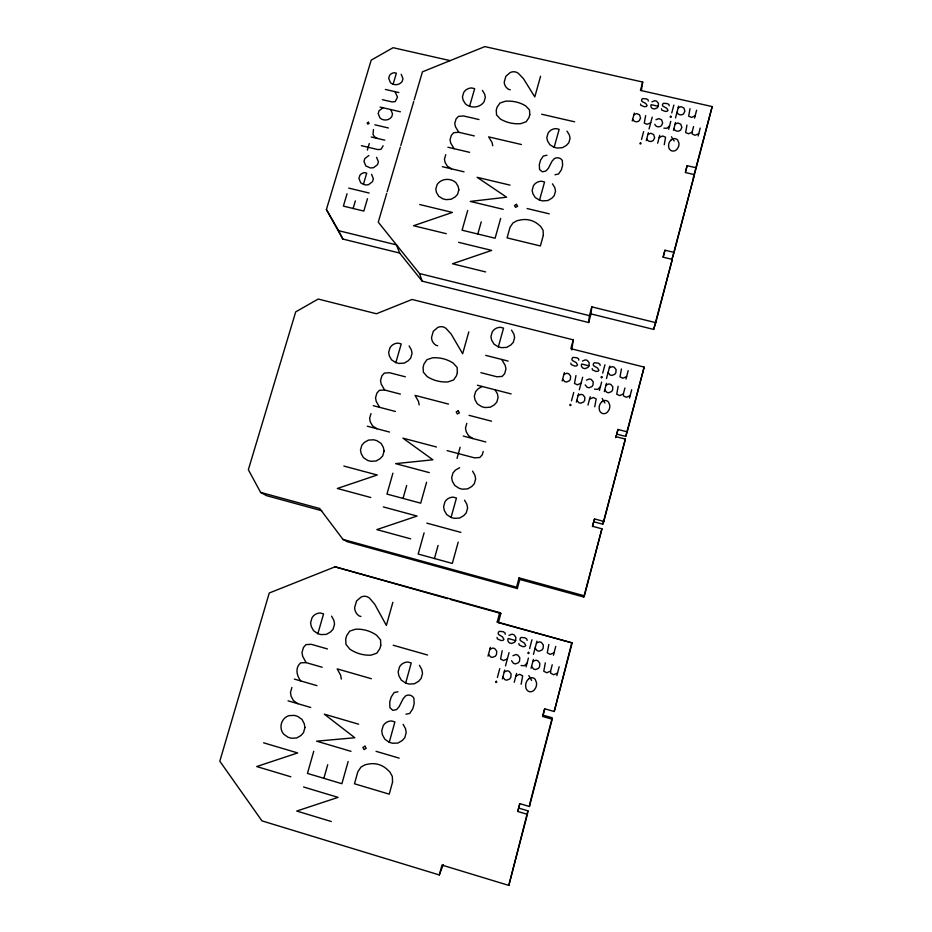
<?xml version="1.0" encoding="UTF-8"?>
<svg xmlns="http://www.w3.org/2000/svg" width="932" height="932" viewBox="0 0 932 932"><rect width="100%" height="100%" fill="white"/><g stroke="black" fill="none" stroke-linecap="round" stroke-linejoin="round"><path stroke-width="1.4" d="M552.21 719.201L542.739 716.475L544.742 708.809L554.225 711.512L572.143 642.905L498.375 622.634L500.845 613.466L499.738 612.615L335.077 566.819L269.243 593.008L219.812 761.199L261.95 820.871L439.31 874.95L441.966 865.082L508.814 885.4L527.372 814.323L517.819 811.492L519.881 803.664L529.423 806.495L552.21 719.201L552.233 717.78L542.948 715.124L544.591 708.856M321.738 510.736L266.564 495.661L260.599 492.387L248.355 469.716L295.7 311.882L318.208 299.044L376.435 313.758L412.049 299.463L573.238 339.83L571.817 349.943M450.156 60.627L393.094 47.695L371.204 60.137L326.398 209.537L338.584 230.67L396.496 244.895L399.618 253.038L422.184 281.161L588.698 322.53L589.443 315.657L591.797 306.861L655.767 322.658L672.287 259.387L663.153 257.197L664.982 250.219L674.104 252.409L694.422 174.633L685.346 172.525L687.14 165.686L696.204 167.783L712.188 106.586L640.447 90.416L642.696 82.051L484.85 46.6L422.441 71.834L414.204 99.864M588.698 322.53L591.005 313.909L591.797 306.861M529.423 806.495L529.76 804.281M527.372 814.323L527.92 810.84L518.576 808.067L519.578 804.246M641.356 90.555L642.696 82.051M542.739 716.475L542.948 715.124M508.814 885.4L527.92 810.84M517.819 811.492L518.576 808.067M556.847 675.607L559.165 666.729M629.508 398.08L631.698 389.704M698.138 135.979L700.212 128.057M529.924 803.174L551.861 719.178M571.735 643.103L554.225 711.512M601.932 528.817L584.434 595.816L519.054 577.875L519.765 579.448L583.77 597.016L601.932 528.817L592.589 526.312L594.523 518.938L603.854 521.431L625.36 439.1L616.087 436.7L617.986 429.466L627.248 431.854L644.163 367.103L570.85 348.673L573.238 339.83M592.391 526.557L593.649 521.734L602.794 524.18L625.36 439.1M617.986 429.466L616.635 434.079L625.71 436.432L644.163 367.103M591.005 313.909L653.658 329.415L672.287 259.387M693.315 177.558L712.188 106.586M548.832 644.478L547.282 652.866L550.264 654.369L554.086 652.726M621.423 368.967L619.99 376.866L622.914 378.241L626.619 376.633M690.006 108.706L688.666 116.162L691.532 117.409L695.144 115.836M545.313 662.827L543.787 671.25L546.769 672.764L550.567 671.11L552.233 664.772M618.149 386.267L616.728 394.201L619.652 395.576L623.357 393.956L624.918 387.98M686.954 125.039L685.626 132.53L688.492 133.777L692.092 132.193L693.571 126.542M553.422 655.254L555.74 646.412M625.989 379.021L628.18 370.668M694.55 118.084L696.623 110.197M615.702 437.632L616.32 435.267M529.621 648.567L531.962 639.76M602.713 373.126L604.926 364.808M671.774 112.923L673.859 105.06M521.128 684.263L522.677 675.84L519.707 674.314L515.92 675.956M594.733 406.806L596.177 398.861L593.265 397.475L589.572 399.094M664.248 144.74L665.588 137.237L662.734 135.99L659.145 137.563M526.079 666.916L528.421 658.062M599.416 390.426L601.629 382.073M668.687 129.245L670.772 121.358M533.442 654.392L536.948 641.158M606.487 378.543L609.796 366.043M675.49 117.956L678.624 106.132M531.065 668.326L533.407 659.472M604.297 391.661L606.511 383.308M673.463 130.34L675.549 122.441M505.505 665.867L509.047 652.61M579.32 389.774L582.675 377.262M649.068 128.954L652.225 117.129M502.348 678.927L504.725 670.061M576.36 402.088L578.597 393.735M646.272 140.604L648.381 132.694M515.629 640.587L508.15 638.49L507.812 639.748A3.658 3.612 72.1 0 0 509.629 642.963L511.517 643.488L514.511 642.288L515.629 640.587L515.85 637.278L513.87 634.692L511.983 634.168L508.988 635.356M588.989 365.857L581.673 364.016L581.358 365.193A3.53 3.437 -0.8 0 0 583.164 368.187L585.005 368.653L587.917 367.476L588.989 365.857L589.187 362.734L587.218 360.346L585.378 359.88L582.465 361.045M658.307 106.295L651.142 104.675L650.851 105.794A3.448 3.239 -4.4 0 0 652.633 108.578L654.427 108.986L657.27 107.832L658.307 106.295L658.458 103.359L656.524 101.134L654.73 100.726L651.899 101.868M514.231 682.306L516.584 673.428M587.976 405.07L590.212 396.694M657.643 143.213L659.751 135.303M260.599 492.387L319.711 508.523L342.976 539.395L347.31 541.737L517.318 588.558L516.561 587.183L519.054 577.875M443.248 864.64L439.31 874.95M517.318 588.558L519.765 579.448M502.185 650.676L500.601 659.041L503.56 660.555L507.358 658.912M575.953 375.561L574.485 383.448L577.386 384.811L581.079 383.215M645.655 115.638L644.28 123.082L647.123 124.317L650.722 122.756M497.373 677.506L499.75 668.652M571.491 400.842L573.728 392.488M641.507 139.509L643.628 131.61M488.007 656.151L490.372 647.344M498.375 622.634L497.21 621.982L499.738 612.615M562.159 380.943L564.396 372.625M632.222 120.915L634.342 113.063M458.195 542.121L452.323 563.429L418.177 554.051L424.107 532.836M483.184 451.519L482.287 454.781L479.794 457.507L474.505 457.857L447.092 450.622M685.591 171.29L687.14 165.686M434.452 558.524L438.075 545.441M451.053 517.458L456.447 498.014L453.208 497.14A9.46 9.39 -38.4 0 0 444.937 501.87L443.585 506.752L444.284 510.375L446.661 514.546L451.053 517.458L454.292 518.332L459.604 518.052L463.763 515.629L466.268 512.868L467.619 507.975L466.885 504.294L464.544 500.181M498.34 346.867L503.548 328.111L500.356 327.307A9.308 9.04 -13.3 0 0 492.236 331.943L490.931 336.65L491.642 340.122L494.007 344.118L498.34 346.867L501.544 347.671L506.775 347.345L510.853 344.968L513.311 342.3L514.604 337.57L513.87 334.04L511.528 330.114M389.25 742.291L394.9 721.927L391.603 720.96A9.902 9.623 -88.6 0 0 383.145 725.818L381.724 730.933L382.411 734.742L384.8 739.169L389.25 742.291L392.558 743.258L397.976 743.037L402.228 740.544L404.803 737.69L406.212 732.564L405.502 728.684L403.137 724.327M405.665 683.098L411.245 662.967L407.96 662.035A9.774 9.576 -85.9 0 0 399.548 666.858L398.15 671.902L398.838 675.665L401.226 680.034L405.665 683.098L408.95 684.041L414.332 683.797L418.573 681.327L421.124 678.496L422.522 673.428L421.8 669.607L419.447 665.308M539.523 200.147L544.568 181.973L541.41 181.227A9.192 8.738 -10.4 0 0 533.419 185.783L532.149 190.338L532.871 193.693L535.224 197.526L539.523 200.147L542.692 200.893L547.853 200.531L551.861 198.201L554.272 195.592L555.53 191.013L554.785 187.612L552.455 183.837M554.167 147.314L559.153 129.338L556.008 128.616A9.145 8.633 -9.9 0 0 548.074 133.148L546.816 137.656L547.538 140.953L549.892 144.74L554.167 147.314L557.324 148.048L562.45 147.664L566.446 145.345L568.835 142.759L570.081 138.239L569.336 134.884L567.017 131.156M457.041 458.381L460.152 447.209M466.804 423.314L465.487 428.056L466.175 431.656L468.563 435.698L472.92 438.588M663.083 257.046L664.982 250.219M348.149 761.491L341.904 783.719L307.455 773.409L313.746 751.285M392.861 602.282L386.361 625.419L374.792 604.332L370.854 599.672A7.887 7.724 -70.6 0 0 361.208 596.969L356.525 601L354.649 607.582A10.17 9.972 -71.2 0 0 359.239 616.005L360.882 616.471M426.588 482.205L420.693 503.175L386.955 494.077L392.908 473.188M468.796 331.874L462.656 353.729L451.181 334.099L447.278 329.777A7.596 7.363 -21.1 0 0 437.842 327.388L433.298 331.268L431.528 337.489A9.798 9.506 -21.2 0 0 436.083 345.318L437.69 345.737M500.67 218.391L495.102 238.219L462.074 230.204L467.689 210.457M540.595 76.214L534.793 96.893L523.4 78.591L519.555 74.583A7.409 6.943 -13 0 0 510.305 72.486L505.901 76.214L504.224 82.098A9.565 8.959 -13 0 0 508.744 89.402L510.317 89.763M323.87 778.325L327.726 764.683M403.032 498.41L406.678 485.537M477.813 234.025L481.25 221.851M291.902 687.443L290.469 692.441L291.087 696.239L293.405 700.549L297.739 703.66M370.983 413.575L369.631 418.293L370.272 421.858L372.579 425.866L376.843 428.72M445.741 154.712L444.447 159.162L445.112 162.518L447.395 166.245L451.589 168.867M317.87 633.69L323.567 613.897L320.352 612.988A9.635 9.378 -70.2 0 0 312.034 617.753L310.601 622.716L311.241 626.409L313.536 630.696L317.87 633.69L321.097 634.61L326.398 634.354L330.58 631.919L333.12 629.123L334.553 624.137L333.889 620.386L331.606 616.168M395.855 362.63L401.226 343.931L398.08 343.127A9.25 8.982 -27.3 0 0 389.995 347.741L388.644 352.436L389.308 355.896L391.591 359.88L395.855 362.63L399.001 363.433L404.173 363.119L408.251 360.754L410.709 358.086L412.049 353.379L411.362 349.85L409.101 345.935M469.577 106.341L474.668 88.645L471.58 87.946A9.017 8.47 -15.6 0 0 463.728 92.419L462.447 96.858L463.122 100.108L465.394 103.825C470.811 108.695 479.91 107.937 484.058 101.821L485.327 97.371L484.628 94.062L482.38 90.416M386.71 193.402L378.252 222.165L419.505 273.554L422.184 281.161M387.199 191.712L400.282 147.221M400.772 145.555L413.715 101.518M367.476 198.691L363.818 211.075L343.372 206.112L347.053 193.751M383.134 145.776L381.048 149.306L377.856 149.574L361.395 145.672M696.204 167.783L671.646 260.552L674.104 252.409M367.348 150.087L369.293 143.528M373.464 129.49L373.033 134.383L374.443 136.713L377.041 138.344M353.123 208.477L355.383 200.869M363.352 184.501L366.719 173.154L364.773 172.688A5.72 5.417 -23.6 0 0 359.775 175.531L358.925 178.385L360.731 182.87L365.286 184.967L368.478 184.734L372.52 181.647L373.359 178.793L371.565 174.307M393.083 84.299L396.38 73.197L394.457 72.754A5.662 5.301 -20.1 0 0 389.506 75.574L388.679 78.358L390.485 82.727C393.875 85.791 399.56 85.255 402.158 81.457L402.985 78.661L401.191 74.292M593.649 521.734L594.523 518.938M653.658 329.415L655.767 322.658M625.71 436.432L627.248 431.854M602.794 524.18L603.854 521.431M583.77 597.016L584.434 595.816M527.081 663.118L524.355 665.763L521.07 665.495M600.359 386.838L597.715 389.366L594.511 389.168M669.584 125.867L667.021 128.278L663.887 128.15M563.918 374.408L566.831 373.243L568.671 373.709L570.629 376.109L570.419 379.231L569.347 380.85L566.435 382.027L564.594 381.561L562.648 379.149M586.461 380.128L589.374 378.963L591.214 379.429L593.183 381.84L592.997 384.963L591.925 386.594L589.001 387.77L587.148 387.304L585.191 384.881M609.33 367.825L612.242 366.66L614.095 367.126L616.075 369.526L615.889 372.649L614.817 374.268L611.893 375.445L610.041 374.979L608.072 372.567M578.12 395.529L581.044 394.353L582.884 394.83L584.853 397.242L584.655 400.387L583.583 402.018L580.648 403.195L578.807 402.717L576.85 400.294M606.033 385.102L608.957 383.926L610.809 384.403L612.79 386.815L612.604 389.949L611.532 391.58L608.596 392.756L606.744 392.29L604.775 389.867M630.137 395.692L626.421 397.3L623.485 395.925L623.357 393.956M489.871 649.231L492.865 648.043L494.741 648.579L496.721 651.165L496.488 654.485L495.37 656.186L492.364 657.386L490.488 656.85L488.519 654.252M512.903 655.732L515.897 654.544L517.784 655.068L519.776 657.666L519.555 660.998L518.437 662.71L515.431 663.91L513.544 663.374L511.552 660.765M536.448 643.045L539.442 641.857L541.329 642.381L543.333 644.967L543.123 648.299L542.005 650L538.999 651.2L537.112 650.676L535.108 648.066M504.212 671.96L507.218 670.772L509.105 671.308L511.097 673.918L510.864 677.249L509.746 678.974L506.74 680.174L504.853 679.638L502.861 677.016M532.906 661.371L535.923 660.182L537.811 660.706L539.814 663.316L539.593 666.648L538.486 668.372L535.469 669.572L533.582 669.036L531.578 666.415M557.511 673.067L553.678 674.721L550.696 673.195L550.567 671.11M633.888 114.741L636.719 113.599L639.538 114.834L640.587 118.049L639.247 120.717C637.185 122.605 633.632 121.941 632.677 119.226M655.942 119.762L658.784 118.62L661.615 119.867L662.675 123.094L661.336 125.762C659.274 127.661 655.697 126.973 654.742 124.259M678.181 107.821L681.024 106.679L683.855 107.914L684.927 111.129L683.599 113.809C681.525 115.696 677.96 115.02 676.993 112.306M647.938 134.394L650.781 133.241L653.612 134.499L654.66 137.738L653.32 140.417C651.247 142.316 647.682 141.617 646.726 138.903M675.106 124.131L677.948 122.989L680.791 124.236L681.863 127.463L680.523 130.142C678.449 132.041 674.873 131.354 673.918 128.639M698.72 133.707L695.109 135.28L692.231 134.033L692.092 132.193M482.24 386.477L478.104 388.807L475.646 391.557L474.318 396.321L475.029 399.84L477.394 403.906L481.751 406.702L484.966 407.54L490.232 407.226L494.333 404.838L496.803 402.123L498.119 397.347L497.385 393.77L495.043 389.774M459.674 467.713L455.503 470.066L453.022 472.85L451.671 477.708L452.37 481.296L454.746 485.444L459.127 488.321L462.365 489.183L467.654 488.892L471.802 486.481L474.306 483.731L475.646 478.873L474.912 475.215L472.571 471.138M383.04 107.751L379.033 110.791L378.194 113.611L380 118.014C383.39 121.125 389.11 120.589 391.72 116.768L392.547 113.949L390.753 109.545M368.862 155.493L364.82 158.568L363.981 161.399L365.775 165.873L370.342 167.946L373.522 167.713L377.553 164.638L378.392 161.795L376.598 157.333M546.979 155.225L543.356 156.005L540.56 160.129L539.302 164.661L539.581 169.566L542.377 171.803L545.884 171.045L548.331 168.366L552.012 161.236L554.4 158.58A5.709 5.417 -9.5 0 1 562.287 160.432L562.625 165.29L561.367 169.845L558.536 174.016L554.971 174.762M397.964 691.777L394.154 692.523L391.137 697.078L389.727 702.157L389.925 707.714L392.803 710.347L396.508 709.625L399.129 706.677L403.125 698.744L405.676 695.843A6.128 5.988 -88.7 0 1 413.913 698.219L414.169 703.73L412.76 708.833L409.707 713.458L405.944 714.157M474.295 135.909L458.812 132.297L453.721 132.67L451.333 135.326L450.051 139.765L450.715 143.097L454.094 148.689M400.399 394.108L384.578 389.995L379.382 390.31L376.901 393.094L375.549 397.778L376.19 401.331L379.592 407.331M322.204 667.254L306.057 662.605L300.733 662.838C294.931 667.522 296.586 675.758 300.78 680.954M541.643 114.228L574.613 121.812M385.382 89.437L398.884 92.559M478.978 119.541L463.519 115.952L458.428 116.384L456.051 118.993L454.758 123.455L455.445 126.729L458.812 132.297M382.341 99.666L391.988 101.903L395.168 101.623L397.51 97.184L395.017 91.662M380.139 107.075L400.411 111.793M521.419 144.518L488.636 136.876L492.049 142.468L492.748 145.765M374.862 124.806L388.399 127.975M447.896 147.233L469.6 152.335M371.239 136.981L384.788 140.173M442.281 166.665L464.02 171.814M510.014 185.119L477.126 177.313L506.624 197.2L470.264 201.429L503.21 209.327M527.093 208.535L549.239 213.836M419.703 204.539L452.393 212.426L413.552 225.73L446.312 233.699M348.743 188.101L369.154 193.029M458.614 242.332L491.677 250.405L452.509 263.779L485.63 271.923M326.398 209.537L342.836 239.046L399.618 253.038M419.505 273.554L589.443 315.657M485.712 355.383L508.126 361.068M480.9 372.683L496.919 376.784L502.185 376.412L504.655 373.662L505.971 368.921L505.214 365.414L501.719 359.449M477.405 385.242L511.12 393.91M405.35 376.808L389.553 372.73L384.345 373.091L381.887 375.817L380.524 380.547L381.188 384.031L384.578 389.995M448.525 404.08L415.055 395.389L418.491 401.389L419.167 404.907M469.029 415.334L491.548 421.194M373.266 405.676L395.424 411.466M463.262 436.048L485.817 441.966M367.336 426.215L389.529 432.064M436.467 446.999L402.88 438.133L432.879 459.791L395.622 463.635L429.279 472.617M343.85 466.058L377.239 475.005L337.349 488.473L370.796 497.513M383.308 506.915L417.07 516.06L376.854 529.597L410.674 538.847M426.821 523.132L460.886 532.382M342.976 539.395L516.561 587.183M447.558 598.635L335.077 566.819M450.366 599.416L500.845 613.466M497.21 621.982L572.143 642.905M393.199 645.247L427.59 655.021M327.447 648.94L311.323 644.327L305.987 644.618L303.448 647.472L302.003 652.47L302.644 656.198L306.057 662.605M371.39 678.729L337.198 668.885L340.669 675.327L341.333 679.078M294.326 679.078L316.95 685.649M288.046 700.829L310.705 707.458M358.622 724.199L324.313 714.157L354.812 737.748L316.624 741.173L351.003 751.332M376.05 751.32L399.164 758.135M263.593 742.804L297.681 752.939L256.708 766.547L290.854 776.787M303.576 787.004L338.071 797.373L296.737 811.05L331.291 821.511M671.436 136.783L674.162 141.012M604.915 403.008L602.165 398.477M528.817 675.537L531.601 680.407M338.584 230.67L342.836 239.046M661.44 108.776L661.743 110.058L665.18 111.421L667.126 111.281L668.023 110.279L666.66 108.194L662.792 106.12A2.155 2.015 -3.8 0 1 663.537 103.312L667.265 103.569L668.92 104.535L669.211 105.794M640.564 104.046L640.867 105.328L644.28 106.691L646.226 106.539L647.123 105.537L645.771 103.452L641.915 101.402A2.144 2.015 -5.1 0 1 642.672 98.594L646.389 98.85L648.031 99.806L648.322 101.064M592.181 368.548L592.472 369.911L595.979 371.425L597.983 371.309L598.903 370.249L597.529 368.012L593.591 365.752A2.202 2.144 0.5 0 1 594.371 362.781L598.193 363.119L599.882 364.167L600.161 365.507M570.85 363.165L571.141 364.529L574.636 366.031L576.628 365.915L577.549 364.855L576.186 362.63L572.26 360.369A2.202 2.144 -2.5 0 1 573.052 357.41L576.861 357.737L578.539 358.797L578.819 360.125M518.868 643.511L519.159 644.967L522.736 646.633L524.786 646.552L525.741 645.445L524.355 643.033L520.336 640.552A2.283 2.26 69 0 1 521.174 637.418L525.089 637.837L526.801 638.991L527.081 640.424M497.071 637.395L497.362 638.851L500.927 640.517L502.965 640.424L503.921 639.317L502.546 636.917L498.538 634.447A2.283 2.248 75.3 0 1 499.389 631.313L503.28 631.733L504.981 632.886L505.26 634.308M392.558 782.099L389.238 794.157L354.475 783.777L357.83 771.778L360.94 767.129L365.169 764.741L368.955 763.984A22.333 21.529 -89.6 0 1 387.095 769.354L389.949 772.08L392.325 776.438L392.558 782.099M543.344 235.202L540.385 245.955L507.078 237.881L510.072 227.175L512.961 222.969L516.957 220.733L520.545 219.952A20.551 19.7 -11.3 0 1 537.927 224.123L540.688 226.441L543.03 230.216L543.344 235.202M380.769 645.34L379.837 648.672L376.808 653.181L370.971 655.173A35.952 35.241 -73.7 0 1 349.826 649.126L345.958 644.373L345.725 638.956L346.669 635.636L349.733 631.115L355.488 629.228A35.218 34.344 -78.6 0 1 376.586 635.216L380.547 639.865L380.769 645.34M457.379 372.544L456.494 375.689L453.581 379.976L447.896 381.945A34.589 33.634 -20.9 0 1 427.205 376.61L423.373 372.206L423.093 367.115L423.99 363.993L426.938 359.682L432.541 357.818A33.703 32.946 -24.7 0 1 453.208 363.096L457.111 367.406L457.379 372.544M529.784 114.694L528.957 117.665L526.149 121.754L520.615 123.688A33.773 31.7 -12.7 0 1 500.344 119.005L496.558 114.927L496.243 110.139L497.094 107.168L499.936 103.068L505.389 101.227A32.888 31.047 -13.3 0 1 525.636 105.864L529.493 109.859L529.784 114.694M304.939 727.601L303.483 732.692L300.908 735.534L296.667 738.004L291.32 738.226L288.081 737.27L283.712 734.171C278.412 728.009 281.208 717.943 289.06 715.625L294.372 715.392L297.611 716.347L302.003 719.422L304.275 723.745L304.939 727.601M384.089 451.088L382.714 455.888L380.221 458.602L376.109 461.002L370.889 461.293L367.709 460.443L363.422 457.612L361.138 453.523L360.474 449.97L361.861 445.181L364.342 442.42L368.466 440.102L373.65 439.788L376.819 440.638L381.141 443.457L383.402 447.477L384.089 451.088M458.87 189.802L457.577 194.345L455.166 196.943L451.17 199.262L446.067 199.623L442.956 198.877L438.739 196.279L436.467 192.458L435.792 189.138L437.108 184.606C441.232 178.373 450.517 177.709 455.923 182.672L458.171 186.423L458.87 189.802M528.619 678.88L527.64 679.987A8.516 8.353 69.1 0 0 525.799 686.954A5.336 5.231 69.7 0 0 527.011 690.041A4.45 4.357 69.9 0 0 530.611 691.754A5.336 5.231 69.9 0 0 534.607 689.47A8.505 8.341 70.2 0 0 536.448 682.48L535.224 679.393A4.497 4.404 69.4 0 0 530.203 677.972L528.619 678.88M601.99 401.622L601.047 402.671A8.167 7.98 5.6 0 0 599.311 409.253A5.126 4.998 5.4 0 0 600.523 412.13A4.264 4.171 5.4 0 0 604.053 413.68A5.126 4.998 5.3 0 0 607.932 411.466A8.167 7.969 4.8 0 0 609.668 404.872L608.445 401.995A4.311 4.206 5 0 0 603.54 400.737L601.99 401.622M671.296 139.753L670.388 140.755A7.98 7.514 -2.1 0 0 668.733 146.976A4.998 4.707 -2.3 0 0 669.945 149.656A4.171 3.926 -2.3 0 0 673.405 151.066A4.998 4.707 -2.3 0 0 677.18 148.91A7.969 7.503 -2.5 0 0 678.822 142.689L677.599 139.998A4.217 3.961 -2.3 0 0 672.799 138.891L671.296 139.753M364.983 746.183L362.886 747.441L364.039 749.584L366.171 748.408L364.983 746.183M458.229 410.802L456.202 412.002L457.344 413.971L459.406 412.841L458.229 410.802M516.456 204.353L514.476 205.518L515.606 207.382L517.621 206.275L516.456 204.353M368.373 122.267L367.138 122.989L367.814 124.131L369.072 123.443L368.373 122.267M601.769 376.703L600.989 377.145L601.455 377.891L602.212 377.46L601.769 376.703M570.535 404.43L569.755 404.884L570.209 405.63L570.966 405.199L570.535 404.43M528.619 652.353L527.815 652.819L528.281 653.612L529.061 653.169L528.619 652.353M496.36 681.304L495.556 681.77L496.022 682.573L496.803 682.119L496.36 681.304M670.877 116.29L670.12 116.733L670.574 117.42L671.308 117.001L670.877 116.29M640.599 142.899L639.841 143.33L640.296 144.029L641.03 143.61L640.599 142.899"/></g></svg>
